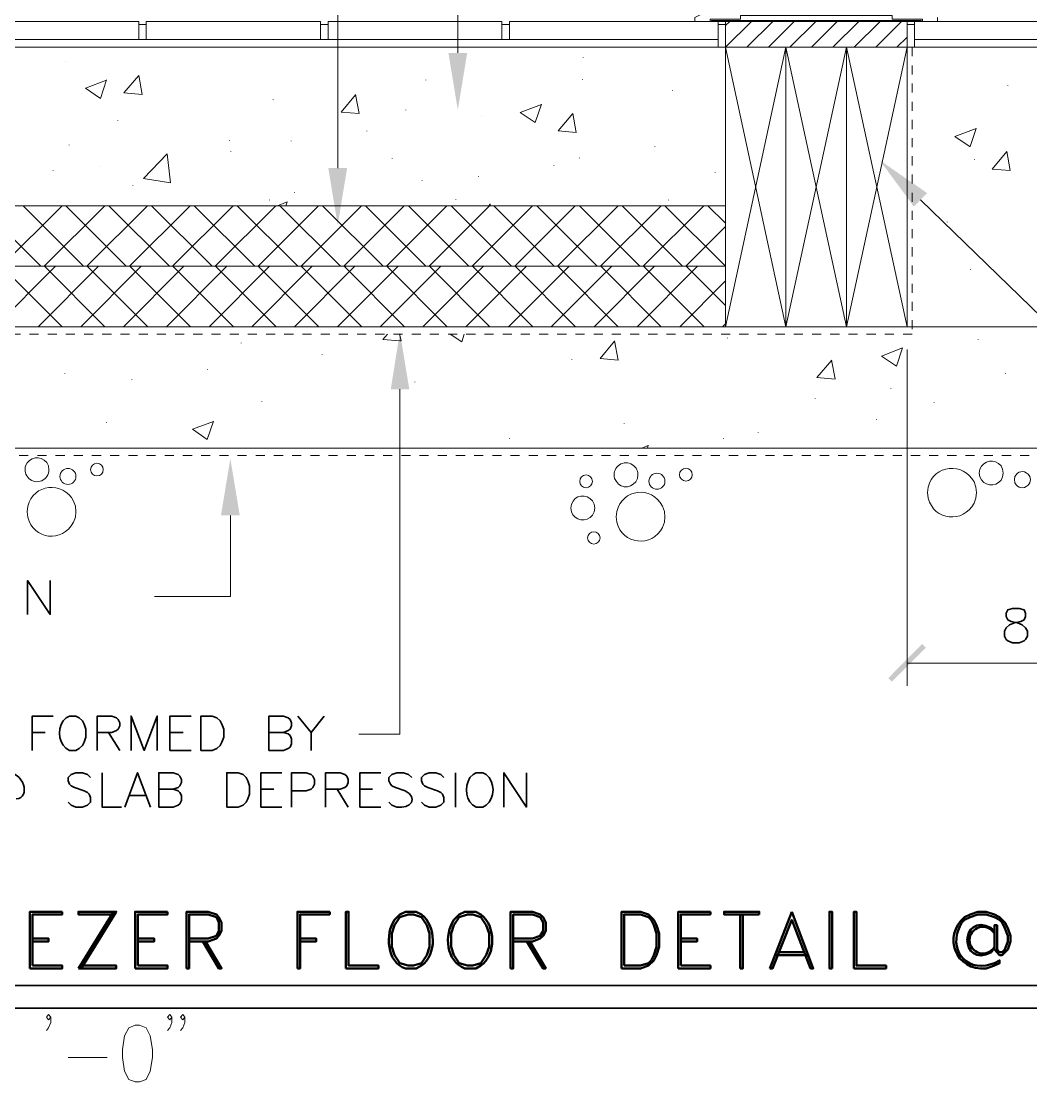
# Model space of a CAD drawing. Header units: inches. Extents: x 5 to 516, y -193 to 129.
# Drawn here: x 187.29 to 198.38, y -76.69 to -65.04 of the extents above; entities that cross this region are included whole.
import ezdxf

# ---------------------------------------------------------------- set-up
doc = ezdxf.new("R2010")
doc.units = ezdxf.units.IN
doc.header["$MEASUREMENT"] = 0
doc.linetypes.add('PDF_IMPORT', pattern=[1, 0.8, -0.2])
doc.layers.add('PDF3_Geometry', color=7, linetype='Continuous')
doc.layers.add('PDF3_Solid Fills', color=7, linetype='Continuous')

msp = doc.modelspace()

# ---------------------------------------------------------------- linework, layer by layer
at = {"layer": 'PDF3_Geometry', "lineweight": 15}
for points in [[(192.086313, -65.3846591), (192.086313, -60.5483026), (187.6465977, -60.5483026)], [(190.7663971, -66.6512472), (190.7663971, -62.0982059), (190.1197718, -62.0982059)], [(194.9661308, -64.9113566), (194.9594645, -64.9280222), (194.9427989, -64.9313553), (194.9294665, -64.9280222), (194.9228002, -64.9113566), (194.8594709, -64.9113566), (194.692815, -64.9946846), (194.692815, -65.0380152), (194.8594709, -65.0380152), (194.8594709, -65.0146833), (195.1927829, -65.0146833), (195.1927829, -64.9746859), (196.8593427, -64.9746859), (196.8593427, -65.0146833), (197.1926547, -65.0146833), (197.1926547, -65.0380152), (197.3593107, -65.0380152), (197.3593107, -64.9946846)], [(188.5798714, -65.0380152), (186.6699938, -65.0380152)], [(188.5798714, -65.238001), (188.5798714, -65.071345), (188.5798714, -65.0380138)], [(188.6631994, -65.238001), (188.6631994, -65.071345), (188.6631994, -65.0380138)], [(190.5764136, -65.0380152), (188.663203, -65.0380152)], [(190.5764136, -65.0380138), (190.5764136, -65.071345), (190.6597416, -65.071345), (190.6597416, -65.0380138)], [(190.6597418, -65.0380152), (192.5696194, -65.0380152), (192.5696194, -65.0713464), (192.6529474, -65.0713464)], [(192.6529474, -65.238001), (192.6529474, -65.071345), (192.6529474, -65.0380138)], [(194.9461353, -65.0380152), (192.6529491, -65.0380152)], [(197.1793217, -65.0380152), (197.1793217, -65.0280158), (194.8728029, -65.0280158), (194.8728029, -65.0380152), (197.1793217, -65.0380152), (197.1693223, -65.0380152)], [(194.9461353, -65.071345), (194.9461353, -65.0380138)], [(194.9461353, -65.321329), (194.9461353, -65.071345), (195.0294633, -65.071345), (195.0294633, -65.0380138)], [(195.0294567, -65.0380152), (197.0226623, -65.0380152), (197.0226623, -65.0713464), (197.1059903, -65.0713464)], [(195.0294633, -65.084677), (195.076127, -65.0380133)], [(195.0294633, -65.321329), (195.3127785, -65.0380138)], [(195.0294633, -65.0380152), (195.0294633, -65.3213303)], [(195.262779, -65.321329), (195.5494273, -65.0380138)], [(195.499431, -65.321329), (195.7827462, -65.0380138)], [(195.736083, -65.321329), (196.0193982, -65.0380138)], [(195.9727351, -65.321329), (196.2560502, -65.0380138)], [(196.2060507, -65.321329), (196.492699, -65.0380138)], [(196.4427028, -65.321329), (196.7260179, -65.0380138)], [(196.6793548, -65.321329), (196.96267, -65.0380138)], [(197.0226623, -65.0380152), (197.0226623, -65.3213303)], [(197.1059903, -65.0380138), (197.1059903, -65.071345), (197.1059903, -65.238001), (207.9086314, -65.238001)], [(197.1059903, -65.3213303), (197.1059903, -65.0380152), (199.0192009, -65.0380152)], [(188.5798714, -65.071345), (188.6631994, -65.071345)], [(190.5764136, -65.071345), (190.5764136, -65.238001)], [(190.6597416, -65.071345), (190.6597416, -65.238001)], [(192.5696194, -65.071345), (192.5696194, -65.238001)], [(195.0294633, -65.071345), (195.0294633, -65.238001)], [(197.0226623, -65.071345), (197.0226623, -65.238001)], [(194.9461353, -65.238001), (186.0867035, -65.238001)], [(196.9126705, -65.321329), (197.0226634, -65.211336)], [(207.9086323, -65.321329), (186.0866976, -65.321329), (196.6493537, -65.321329)], [(196.3593748, -68.3944691), (196.3593748, -65.3213328), (195.6927509, -65.3213328), (195.6927509, -68.3944691), (195.6927509, -65.3213328), (195.02946, -65.3213328), (195.02946, -68.3944691)], [(197.0226623, -68.3944691), (197.0226623, -65.3213328), (196.3593715, -65.3213328), (196.3593715, -68.3944691)], [(187.7699258, -65.4846554), (187.7699258, -65.4813223)], [(193.462893, -65.4346572), (193.462893, -65.4313241)], [(188.1599018, -65.8846248), (187.9932459, -65.7712988), (188.2265642, -65.6846377)], [(188.1599018, -65.884627), (188.2265642, -65.6813067)], [(188.616539, -65.8412989), (188.4165518, -65.8246333), (188.5798746, -65.6346455)], [(188.6165376, -65.8412948), (188.5798733, -65.6346414)], [(191.7363395, -65.6846412), (191.7363395, -65.6813081)], [(193.456227, -65.6813048), (193.456227, -65.6779717)], [(198.1292605, -65.7479713), (198.1292605, -65.7446382)], [(191.0030504, -66.0512871), (190.8030633, -66.0346215), (190.963053, -65.8446337)], [(191.0030491, -66.051283), (190.9630517, -65.8412965)], [(194.4461674, -65.801299), (194.4461674, -65.7979659)], [(190.0564477, -65.897959), (190.0564477, -65.8946258)], [(192.9362577, -66.1512771), (192.7729348, -66.0379511), (193.0062532, -65.95129)], [(192.9362612, -66.1512793), (193.0062567, -65.947959)], [(191.516349, -66.0146168), (191.516349, -66.0112837)], [(192.3462993, -66.0779469), (192.3462993, -66.0746138)], [(193.3862288, -66.261272), (193.1895748, -66.2412733), (193.3495645, -66.0512854)], [(193.386231, -66.2579348), (193.3495667, -66.0512814)], [(188.3498853, -66.1312814), (188.3498853, -66.1279483)], [(197.7159501, -66.4179226), (197.5492942, -66.3045966), (197.7826125, -66.2146023)], [(197.7159501, -66.4145952), (197.7826125, -66.214608)], [(191.0863771, -66.2446029), (191.0863771, -66.2412697)], [(187.8165875, -66.3979269), (187.8165875, -66.3945938)], [(189.5764777, -66.3479287), (189.5764777, -66.3445956)], [(190.2530972, -66.3545947), (190.2530972, -66.3512616)], [(194.2528407, -66.4145952), (194.2528407, -66.4112621)], [(188.9298468, -66.8112324), (188.6331991, -66.7645687), (188.8931825, -66.494586)], [(188.9298517, -66.8112373), (188.8931873, -66.4945909)], [(189.5931392, -66.4712525), (189.5931392, -66.4679194)], [(191.3663613, -66.5479214), (191.3663613, -66.5445882)], [(193.4228972, -66.5412486), (193.4228972, -66.5379155)], [(197.7626187, -66.5612533), (197.7626187, -66.5579202)], [(198.155929, -66.6779084), (197.9592749, -66.6612428), (198.1192647, -66.4679219)], [(198.1559244, -66.6779111), (198.1192601, -66.4679246)], [(187.639936, -66.6812407), (187.639936, -66.6779076)], [(188.1532359, -66.6312493), (188.1532359, -66.6279162)], [(193.142913, -66.621247), (193.142913, -66.6179139)], [(191.6930073, -66.7912326), (191.6930073, -66.7878995)], [(192.3129694, -66.7445708), (192.3129694, -66.7412377)], [(194.9161351, -66.697909), (194.9161351, -66.6945759)], [(188.5165413, -66.8445671), (188.5165413, -66.841234)], [(190.0164451, -67.0045571), (190.0164451, -67.001224)], [(190.1031095, -67.0645508), (190.2097693, -67.0212203)], [(190.1964398, -67.0645508), (190.2097723, -67.0212203)], [(190.2930998, -66.9178927), (190.2930998, -66.9145596)], [(192.0663151, -66.9945548), (192.0663151, -66.9912217)], [(194.4028352, -67.0045571), (194.4028352, -67.001224)], [(197.1726568, -66.9978911), (200.9257494, -70.640991), (201.8890212, -70.640991)], [(186.0866976, -67.0645508), (195.0294574, -67.0645508)], [(187.5032735, -67.7278452), (186.8399827, -67.0645544)], [(187.069972, -67.7278452), (187.7365959, -67.0645544)], [(187.973248, -67.7278452), (187.3099571, -67.0645544)], [(187.5399397, -67.7278452), (188.2065636, -67.0645544)], [(188.4432157, -67.7278452), (187.7799248, -67.0645544)], [(188.0099074, -67.7278452), (188.6765313, -67.0645544)], [(188.9165197, -67.7278452), (188.2498958, -67.0645544)], [(188.4798819, -67.7278452), (189.1465058, -67.0645544)], [(189.3864874, -67.7278452), (188.7198635, -67.0645544)], [(188.9498496, -67.7278452), (189.6164735, -67.0645544)], [(189.8564551, -67.7278452), (189.1898312, -67.0645544)], [(189.4198173, -67.7278452), (190.0864412, -67.0645544)], [(190.3264296, -67.7278452), (189.6598057, -67.0645544)], [(190.5597453, -68.3944691), (189.8931213, -67.7278452), (190.5564121, -67.0645544)], [(190.7963973, -67.7278452), (190.1297734, -67.0645544)], [(191.0297197, -68.3944691), (190.3630958, -67.7278452), (191.0263866, -67.0645544)], [(191.266365, -67.7278452), (190.5997411, -67.0645544)], [(190.8330635, -67.7278452), (191.4963543, -67.0645544)], [(191.7363395, -67.7278452), (191.0730487, -67.0645544)], [(191.3030312, -67.7278452), (191.966322, -67.0645544)], [(192.2063072, -67.7278452), (191.5430164, -67.0645544)], [(191.7729989, -67.7278452), (192.4362897, -67.0645544)], [(192.6762749, -67.7278452), (192.0129841, -67.0645544)], [(192.2429734, -67.7278452), (192.9062642, -67.0645544)], [(192.4262909, -67.0645508), (192.4429565, -67.0478852)], [(192.4429592, -67.0645508), (192.4429592, -67.0445521)], [(193.1462494, -67.7278452), (192.4829585, -67.0645544)], [(192.7129411, -67.7278452), (193.3762319, -67.0645544)], [(193.6162171, -67.7278452), (192.9529262, -67.0645544)], [(193.1829088, -67.7278452), (193.8495327, -67.0645544)], [(194.0861848, -67.7278452), (193.4228939, -67.0645544)], [(193.6528833, -67.7278452), (194.3195072, -67.0645544)], [(194.5561592, -67.7278452), (193.8928684, -67.0645544)], [(194.122851, -67.7278452), (194.7894749, -67.0645544)], [(195.0294633, -67.7278452), (194.3628394, -67.0645544)], [(195.0294633, -67.2578707), (194.8328092, -67.0645497)], [(197.3926405, -67.2178749), (197.3926405, -67.2145418)], [(197.4626366, -67.2445387), (197.4626366, -67.2412056)], [(194.5928187, -67.7278452), (195.0294573, -67.2945396)], [(186.0866976, -67.7278452), (195.0294574, -67.7278452)], [(186.9999759, -68.3944691), (187.6665999, -67.7278452)], [(187.7365959, -68.3944691), (187.0733051, -67.7278452)], [(187.47328, -68.3944691), (188.1365708, -67.7278452)], [(188.2065636, -68.3944691), (187.5432728, -67.7278452)], [(187.9432477, -68.3944691), (188.6065385, -67.7278452)], [(188.6798677, -68.3944691), (188.0132438, -67.7278452)], [(188.4132154, -68.3944691), (189.0765062, -67.7278452)], [(189.1498354, -68.3944691), (188.4832115, -67.7278452)], [(188.8831831, -68.3944691), (189.5464739, -67.7278452)], [(189.6198031, -68.3944691), (188.9531792, -67.7278452)], [(189.3531576, -68.3944691), (190.0164484, -67.7278452)], [(190.0897776, -68.3944691), (189.4231536, -67.7278452)], [(189.8231253, -68.3944691), (190.4864161, -67.7278452)], [(190.2930998, -68.3944691), (190.9563906, -67.7278452)], [(190.7630675, -68.3944691), (191.4296914, -67.7278452)], [(191.4996874, -68.3944691), (190.8363966, -67.7278452)], [(191.2330352, -68.3944691), (191.8996591, -67.7278452)], [(191.9696551, -68.3944691), (191.3063643, -67.7278452)], [(191.7030029, -68.3944691), (192.3696268, -67.7278452)], [(192.4396228, -68.3944691), (191.776332, -67.7278452)], [(192.1729773, -68.3944691), (192.8396013, -67.7278452)], [(192.9095973, -68.3944691), (192.2463065, -67.7278452)], [(192.642945, -68.3944691), (193.309569, -67.7278452)], [(193.379565, -68.3944691), (192.7162742, -67.7278452)], [(193.1129195, -68.3944691), (193.7795434, -67.7278452)], [(193.8495327, -68.3944691), (193.1862419, -67.7278452)], [(193.5862168, -68.3944691), (194.2495076, -67.7278452)], [(194.3195072, -68.3944691), (193.6562164, -67.7278452)], [(194.0561913, -68.3944691), (194.7194821, -67.7278452)], [(194.7928113, -68.3944691), (194.1261873, -67.7278452)], [(195.0294633, -68.1611466), (194.5961578, -67.7278411)], [(197.7192865, -67.7645046), (197.7192865, -67.7611715)], [(194.526159, -68.3944691), (195.02946, -67.891168)], [(199.6824921, -68.3944657), (199.6824921, -69.7277136), (186.0866968, -69.7277136)], [(186.0866976, -68.3944691), (199.6824929, -68.3944691)], [(194.9961267, -68.3944691), (195.0294579, -68.3611379)], [(191.4630226, -68.5511268), (191.4496901, -68.5511268), (191.2630354, -68.5344612), (191.3130322, -68.4777982)], [(191.4630212, -68.5511227), (191.4496887, -68.4877935)], [(191.4496893, -68.4877926), (191.4496893, -68.4777933)], [(192.002985, -68.4777971), (192.1296435, -68.5611251)], [(192.1296452, -68.5611251), (192.1563101, -68.4777971)], [(195.0494544, -68.5211225), (195.0494544, -68.5177894)], [(197.8059509, -68.5377908), (197.8059509, -68.5344577)], [(189.7064675, -68.574457), (189.7064675, -68.5711239)], [(193.8495341, -68.7611082), (193.6495469, -68.7444426), (193.8095366, -68.5544548)], [(193.8495327, -68.7611109), (193.8095353, -68.5511244)], [(196.9060078, -68.8277717), (196.7426849, -68.7177787), (196.9726702, -68.6277845)], [(196.9060045, -68.8277706), (196.9726669, -68.6277834)], [(197.0226623, -68.6444531), (197.0226623, -72.3408828)], [(190.5964115, -68.7011172), (190.5964115, -68.6977841)], [(193.3395692, -68.7544449), (193.3395692, -68.7511118)], [(196.232716, -68.9710999), (196.0327288, -68.9511012), (196.1960516, -68.7611133)], [(196.2327146, -68.9677627), (196.1927172, -68.7611093)], [(189.3364893, -68.8677732), (189.3364893, -68.86444)], [(187.7665894, -68.907769), (187.7665894, -68.9044358)], [(188.5032094, -68.977765), (188.5032094, -68.9744319)], [(191.6130157, -69.0044289), (191.6130157, -69.0010958)], [(198.1059262, -68.907769), (198.1059262, -68.9044358)], [(191.4496893, -69.0810909), (191.4496893, -72.874181), (190.9997181, -72.874181)], [(196.8460108, -69.0744216), (196.8460108, -69.0710884)], [(189.9331171, -69.2177467), (189.9331171, -69.2144135)], [(196.0127309, -69.1844168), (196.0127309, -69.1810837)], [(197.3226445, -69.2277456), (197.3226445, -69.2244125)], [(188.2265615, -69.4510657), (188.2265615, -69.4477326)], [(189.3331562, -69.6343878), (189.1698333, -69.5210618), (189.4031517, -69.4344007)], [(189.3331597, -69.6343866), (189.4031552, -69.4310663)], [(193.9128628, -69.4610647), (193.9128628, -69.4577315)], [(196.6860208, -69.4144029), (196.6860208, -69.4110698)], [(195.3861028, -69.5610576), (195.3861028, -69.5577244)], [(192.6529474, -69.6277206), (192.6529474, -69.6243875)], [(194.109519, -69.7277136), (194.1795145, -69.7010486)], [(194.1695127, -69.7277136), (194.1795121, -69.6977155)], [(195.006129, -69.6277206), (195.006129, -69.6243875)], [(198.0559305, -70.0810265), (198.0725961, -70.0443622), (198.0792623, -70.0043648), (198.0725961, -69.9610342), (198.0559305, -69.9243699)], [(197.8226121, -69.9610342), (197.8159459, -70.0043648), (197.8226121, -70.0443622)], [(198.2092554, -70.0410263), (198.2025891, -70.0743575), (198.2092554, -70.1110218)], [(198.3525795, -70.1376867), (198.3725782, -70.1110218), (198.3792445, -70.0743575), (198.3725782, -70.0410263), (198.3525795, -70.0143613)], [(197.2559802, -70.1576864), (197.2493139, -70.2176825), (197.2559802, -70.2776787)], [(197.7592812, -70.3343417), (197.7792799, -70.2776787), (197.7859462, -70.2176825), (197.7792799, -70.1576864), (197.7592812, -70.1010234)], [(187.3599539, -70.3676746), (187.3532877, -70.4276707), (187.3599539, -70.4876669)], [(187.863255, -70.5443299), (187.8832537, -70.4876669), (187.88992, -70.4276707), (187.8832537, -70.3676746), (187.863255, -70.3110115)], [(193.3362326, -70.344341), (193.3295663, -70.3876715), (193.3362326, -70.4276689)], [(193.5662178, -70.4643333), (193.5862165, -70.4276689), (193.5928828, -70.3876715), (193.5862165, -70.344341), (193.5662178, -70.3076766)], [(194.3361744, -70.6009906), (194.3561731, -70.5443276), (194.3628394, -70.4843314), (194.3561731, -70.4243353), (194.3361744, -70.3676722)], [(189.5864732, -70.4676665), (189.5864732, -71.3609426), (188.7531933, -71.3609426)], [(193.8328734, -70.4243353), (193.8262071, -70.4843314), (193.8328734, -70.5443276)], [(197.0226623, -72.0908942), (199.6824919, -72.0908942)], [(187.6132721, -75.9839788), (187.5899403, -76.0139769), (187.5666084, -75.9839788), (187.5899403, -75.9539808), (187.6132721, -75.9839788), (187.6132721, -76.0406419), (187.5899403, -76.100638), (187.5666084, -76.1306361)], [(188.9431836, -75.9839788), (188.9198518, -76.0139769), (188.8965199, -75.9839788), (188.9198518, -75.9539808), (188.9431836, -75.9839788), (188.9431836, -76.0406419), (188.9198518, -76.100638), (188.8965199, -76.1306361)], [(189.0865053, -75.9839788), (189.0631735, -76.0139769), (189.0398416, -75.9839788), (189.0631735, -75.9539808), (189.0865053, -75.9839788), (189.0865053, -76.0406419), (189.0631735, -76.100638), (189.0398416, -76.1306361)], [(187.8032556, -76.4272861), (188.233228, -76.4272861)]]:
    msp.add_lwpolyline(points, dxfattribs=at)
at = {"layer": 'PDF3_Geometry', "lineweight": 9}
for points in [[(195.02946, -68.3944653), (195.6927509, -65.321329), (196.3593748, -68.3944653)], [(195.0294633, -65.321329), (195.6927541, -68.3944653)], [(197.0226656, -68.3944653), (196.3593748, -65.321329), (195.6927509, -68.3944653)], [(197.0226623, -65.321329), (196.3593715, -68.3944653)]]:
    msp.add_lwpolyline(points, dxfattribs=at)
at = {"layer": 'PDF3_Geometry', "linetype": 'PDF_IMPORT', "lineweight": 15, "ltscale": 0.0625}
for points in [[(197.0793265, -65.321329), (197.0793265, -68.4777952)], [(199.7658201, -68.4244623), (199.7658201, -69.8110415), (186.086699, -69.8110415)], [(197.0793265, -68.4777971), (186.0867003, -68.4777971)]]:
    msp.add_lwpolyline(points, dxfattribs=at)
at = {"layer": 'PDF3_Geometry', "lineweight": 15}
for points in [[(187.3366172, -69.924368, 1.1675820033), (187.5932674, -69.9676986), (187.5866012, -69.924368), (187.5699356, -69.8877037)], [(194.042855, -70.0976915), (194.0595206, -70.0610271), (194.0661868, -70.0210297, 1.1585613041), (193.8095366, -70.0610271)]]:
    msp.add_lwpolyline(points, format="xyb", dxfattribs=at)
at = {"layer": 'PDF3_Geometry', "lineweight": 35}
for points in [[(187.3566154, -71.5575964), (187.3566154, -71.184287), (187.6065994, -71.5575964), (187.6065994, -71.184287)], [(187.4099499, -73.0508342), (187.4099499, -72.6741917), (187.6399352, -72.6741917)], [(187.8199239, -73.0508326), (187.8899194, -73.0508326), (187.9265837, -73.0308339), (187.9632481, -72.9975027), (187.9799136, -72.9608384), (187.9965792, -72.9075085), (187.9965792, -72.8175142), (187.9799136, -72.7641843), (187.9632481, -72.72752), (187.9265837, -72.6941888), (187.8899194, -72.6741901), (187.8199239, -72.6741901), (187.7832596, -72.6941888), (187.7499284, -72.72752)], [(188.1232356, -73.0508342), (188.1232356, -72.6741917), (188.2832254, -72.6741917), (188.3365553, -72.6941904), (188.3532209, -72.710856), (188.3732196, -72.7475203), (188.3732196, -72.7808515), (188.3532209, -72.8175159), (188.3365553, -72.8341815), (188.2832254, -72.8541802), (188.1232356, -72.8541802)], [(188.4965434, -73.0508342), (188.4965434, -72.6741917), (188.6398675, -73.0508342), (188.7831917, -72.6741917), (188.7831917, -73.0508342)], [(189.1565041, -73.0508342), (188.9231857, -73.0508342), (188.9231857, -72.6741917), (189.1565041, -72.6741917)], [(190.0097792, -73.0508342), (190.0097792, -72.6741917), (190.1697689, -72.6741917), (190.2230988, -72.6941904), (190.2430975, -72.710856), (190.2597631, -72.7475203), (190.2597631, -72.7808515), (190.2430975, -72.8175159), (190.2230988, -72.8341815), (190.1697689, -72.8541802), (190.0097792, -72.8541802)], [(190.3297592, -72.6741901), (190.4730833, -72.8541785), (190.4730833, -73.0508326)], [(190.6164094, -72.6741901), (190.4730852, -72.8541785)], [(187.4099499, -72.8541814), (187.5532741, -72.8541814)], [(188.2465594, -72.8541814), (188.373218, -73.0508355)], [(188.9231857, -72.8541814), (189.0665098, -72.8541814)], [(190.1697692, -72.8541814), (190.2230991, -72.870847), (190.2430978, -72.8875126), (190.2597634, -72.9241769), (190.2597634, -72.9775068), (190.2430978, -73.0141711), (190.2230991, -73.0308367), (190.1697692, -73.0508355), (190.0097794, -73.0508355)], [(188.0499032, -73.3508164), (188.016572, -73.3174852), (187.9632421, -73.2974864), (187.8899135, -73.2974864), (187.8365835, -73.3174852), (187.8032523, -73.3508164), (187.8032523, -73.3874807), (187.8199179, -73.424145), (187.8365835, -73.4408106), (187.8732479, -73.4608093), (187.9799077, -73.4941405), (188.016572, -73.5141392), (188.0332376, -73.5308048), (188.0499032, -73.5674691), (188.0499032, -73.620799), (188.016572, -73.6541302), (187.9632421, -73.674129), (187.8899135, -73.674129), (187.8365835, -73.6541302), (187.8032523, -73.620799)], [(188.1765634, -73.2974852), (188.1765634, -73.6741277), (188.389883, -73.6741277)], [(188.4265473, -73.674126), (188.5665384, -73.2974835), (188.7098625, -73.674126)], [(188.7998551, -73.674126), (188.7998551, -73.2974835), (188.9598449, -73.2974835), (189.0131748, -73.3174822), (189.0298404, -73.3341478), (189.0498391, -73.3708121), (189.0498391, -73.4041433), (189.0298404, -73.4408076), (189.0131748, -73.4608063), (188.9598449, -73.4774719), (188.7998551, -73.4774719)], [(190.1531068, -73.674126), (189.9231216, -73.674126), (189.9231216, -73.2974835), (190.1531068, -73.2974835)], [(190.2597631, -73.674126), (190.2597631, -73.2974835), (190.4197529, -73.2974835), (190.4730828, -73.3174822), (190.4930815, -73.3341478), (190.5097471, -73.3708121), (190.5097471, -73.424142), (190.4930815, -73.4608063), (190.4730828, -73.4774719), (190.4197529, -73.4941375), (190.2597631, -73.4941375)], [(190.6330709, -73.674126), (190.6330709, -73.2974835), (190.7930607, -73.2974835), (190.8463906, -73.3174822), (190.8663893, -73.3341478), (190.8830549, -73.3708121), (190.8830549, -73.4041433), (190.8663893, -73.4408076), (190.8463906, -73.4608063), (190.7930607, -73.4774719), (190.6330709, -73.4774719)], [(191.2397003, -73.674126), (191.0097151, -73.674126), (191.0097151, -73.2974835), (191.2397003, -73.2974835)], [(191.5796791, -73.3508164), (191.5430147, -73.3174852), (191.4896848, -73.2974864), (191.4163562, -73.2974864), (191.3630263, -73.3174852), (191.3296951, -73.3508164), (191.3296951, -73.3874807), (191.3463607, -73.424145), (191.3630263, -73.4408106), (191.3996906, -73.4608093), (191.5063504, -73.4941405)], [(191.9329889, -73.3508164), (191.8996577, -73.3174852), (191.8463278, -73.2974864), (191.7729992, -73.2974864), (191.7196693, -73.3174852), (191.6863381, -73.3508164), (191.6863381, -73.3874807), (191.7030037, -73.424145), (191.7196693, -73.4408106), (191.7563336, -73.4608093), (191.8629934, -73.4941405), (191.8996577, -73.5141392), (191.9163233, -73.5308048), (191.9329889, -73.5674691), (191.9329889, -73.620799), (191.8996577, -73.6541302), (191.8463278, -73.674129), (191.7729992, -73.674129), (191.7196693, -73.6541302), (191.6863381, -73.620799)], [(192.0596491, -73.2974852), (192.0596491, -73.6741277)], [(192.396295, -73.3174839), (192.3629638, -73.2974852), (192.2896352, -73.2974852), (192.256304, -73.3174839), (192.2196397, -73.3508151)], [(192.5929469, -73.674126), (192.5929469, -73.2974835), (192.8429309, -73.674126), (192.8429309, -73.2974835)], [(188.4798819, -73.5474692), (188.6565372, -73.5474692)], [(188.9598519, -73.4774731), (189.0131818, -73.4941387), (189.0298474, -73.5141375), (189.0498461, -73.5474687), (189.0498461, -73.6007986), (189.0298474, -73.6374629), (189.0131818, -73.6541285), (188.9598519, -73.6741272), (188.7998622, -73.6741272)], [(189.9231216, -73.4774731), (190.0631126, -73.4774731)], [(190.7597311, -73.4774731), (190.8830565, -73.6741272)], [(191.0097151, -73.4774731), (191.1497061, -73.4774731)], [(191.4163562, -73.674129), (191.3630263, -73.6541302), (191.3296951, -73.620799)], [(192.2896352, -73.6741277), (192.3629638, -73.6741277), (192.396295, -73.654129)], [(184.3334802, -75.6340019), (202.8089616, -75.6340019)], [(184.3334802, -75.8839859), (202.8089616, -75.8839859)]]:
    msp.add_lwpolyline(points, dxfattribs=at)
for points in [[(198.1825882, -71.4909333), (198.1292583, -71.5075989), (198.1125927, -71.5442632), (198.1125927, -71.5809275), (198.1292583, -71.6175918), (198.1659226, -71.6342574), (198.2359182, -71.650923), (198.2892481, -71.6709218), (198.3259124, -71.704253), (198.3459111, -71.7409173), (198.3459111, -71.7942472), (198.3259124, -71.8309115), (198.3092468, -71.8475771), (198.2559169, -71.8675758), (198.1825882, -71.8675758), (198.1292583, -71.8475771), (198.1125927, -71.8309115), (198.0959271, -71.7942472), (198.0959271, -71.7409173), (198.1125927, -71.704253), (198.149257, -71.6709218), (198.202587, -71.650923), (198.2725825, -71.6342574), (198.3092468, -71.6175918), (198.3259124, -71.5809275), (198.3259124, -71.5442632), (198.3092468, -71.5075989), (198.2559169, -71.4909333)], [(189.2631636, -73.0508342), (189.2631636, -72.6741917), (189.3864891, -72.6741917), (189.439819, -72.6941904), (189.4764833, -72.7275216), (189.4931489, -72.7641859), (189.5131476, -72.8175159), (189.5131476, -72.9075101), (189.4931489, -72.96084), (189.4764833, -72.9975043), (189.439819, -73.0308355), (189.3864891, -73.0508342)], [(189.5464774, -73.674126), (189.5464774, -73.2974835), (189.673136, -73.2974835), (189.7264659, -73.3174822), (189.7597971, -73.3508134), (189.7797958, -73.3874777), (189.7964614, -73.4408076), (189.7964614, -73.5308018), (189.7797958, -73.5841317), (189.7597971, -73.6207961), (189.7264659, -73.6541273), (189.673136, -73.674126)]]:
    msp.add_lwpolyline(points, close=True, dxfattribs=at)
at = {"layer": 'PDF3_Geometry', "lineweight": 50}
for points in [[(187.7399231, -74.8240529), (187.3832793, -74.8240529), (187.3832793, -75.4473463)], [(187.7399252, -74.8240551), (187.7399252, -74.8540532), (187.4132795, -74.8540532), (187.4132795, -75.4173504)], [(188.3032235, -74.8240529), (187.9165817, -75.4473463)], [(187.9465841, -75.4473481), (188.333226, -74.8240547), (187.916586, -74.8240547), (187.916586, -74.8540528), (188.3032279, -74.8540528)], [(188.8965194, -74.8240529), (188.5398756, -74.8240529), (188.5398756, -75.4473463)], [(188.8965215, -74.8240551), (188.8965215, -74.8540532), (188.5698758, -74.8540532), (188.5698758, -75.4173504)], [(189.1331682, -75.1506987), (189.3431547, -75.1506987), (189.4331489, -75.1207006), (189.4598139, -75.0907025), (189.489812, -75.0340395), (189.489812, -74.9440452), (189.4598139, -74.8840491), (189.4331489, -74.854051), (189.3431547, -74.8240529), (189.1065032, -74.8240529), (189.1065032, -75.4473463)], [(190.679737, -74.8240529), (190.3230932, -74.8240529), (190.3230932, -75.4473463)], [(190.6797392, -74.8240551), (190.6797392, -74.8540532), (190.3530935, -74.8540532), (190.3530935, -75.4473485), (190.3230954, -75.4473485)], [(191.6863383, -74.854051), (191.6296753, -74.8240529), (191.509683, -74.8240529), (191.4496868, -74.854051), (191.3896907, -74.9140472)], [(192.3396303, -74.854051), (192.2829673, -74.8240529), (192.162975, -74.8240529), (192.1029788, -74.854051), (192.0429827, -74.9140472)], [(192.6962774, -75.1506987), (192.9062639, -75.1506987), (192.992925, -75.1207006), (193.0229231, -75.0907025), (193.0529212, -75.0340395), (193.0529212, -74.9440452), (193.0229231, -74.8840491), (192.992925, -74.854051), (192.9062639, -74.8240529), (192.6662793, -74.8240529), (192.6662793, -75.4473463)], [(194.8628014, -74.8240529), (194.5094907, -74.8240529), (194.5094907, -75.4473463)], [(194.8628003, -74.8240551), (194.8628003, -74.8540532), (194.5361545, -74.8540532), (194.5361545, -75.4173504)], [(195.7560809, -74.8240529), (195.5160963, -75.4473463)], [(195.7560809, -74.824056), (195.9927324, -75.4473494), (195.9627344, -75.4473494), (195.7560809, -74.9140503), (195.5460944, -75.4473494), (195.5160963, -75.4473494)], [(197.6259586, -74.9440459), (197.6559567, -74.9140478), (197.7159528, -74.8840498), (197.802614, -74.8540517), (197.8926082, -74.8540517), (197.9826024, -74.8840498), (198.0392655, -74.9140478), (198.0692635, -74.9440459), (198.0992616, -75.0040421), (198.1292597, -75.0907032), (198.1292597, -75.1506993), (198.0992616, -75.2406936), (198.0692635, -75.2706916), (198.0392655, -75.2706916), (198.0126005, -75.2406936), (198.0126005, -74.974044), (197.9826024, -74.974044), (197.9826024, -75.2406936), (198.0392655, -75.3006897), (198.0692635, -75.3006897), (198.1292597, -75.2406936), (198.1592578, -75.1506993), (198.1592578, -75.0907032), (198.1292597, -75.0040421), (198.0992616, -74.9440459), (198.0392655, -74.8840498), (197.9826024, -74.8540517), (197.8926082, -74.8240536), (197.802614, -74.8240536), (197.7159528, -74.8540517), (197.6559567, -74.8840498)], [(189.1331671, -75.1207027), (189.3431536, -75.1207027), (189.4331478, -75.0907047), (189.4598128, -75.0340416), (189.4598128, -74.9440474), (189.4331478, -74.8840513), (189.3431536, -74.8540532), (189.1331671, -74.8540532), (189.1331671, -75.4473485), (189.1065021, -75.4473485)], [(192.6962796, -75.1207027), (192.9062661, -75.1207027), (192.9929272, -75.0907047), (193.0229253, -75.0340416), (193.0229253, -74.9440474), (192.9929272, -74.8840513), (192.9062661, -74.8540532), (192.6962796, -74.8540532), (192.6962796, -75.4473485), (192.6662815, -75.4473485)], [(195.1894465, -74.8540532), (195.1894465, -75.4473485)], [(195.2194468, -74.8540532), (195.2194468, -75.4473485), (195.1894487, -75.4473485)], [(187.4132795, -75.1207021), (187.5899349, -75.1207021), (187.5899349, -75.1507001), (187.4132795, -75.1507001)], [(188.5698758, -75.1207021), (188.7498643, -75.1207021), (188.7498643, -75.1507001), (188.5698758, -75.1507001)], [(189.2831615, -75.1506989), (189.4598169, -75.4473466), (189.4898149, -75.4473466), (189.3131596, -75.1506989)], [(190.3530935, -75.1207021), (190.5297488, -75.1207021), (190.5297488, -75.1507001), (190.3530935, -75.1507001)], [(192.8462672, -75.1506989), (193.0229226, -75.4473466), (193.0529206, -75.4473466), (192.8762653, -75.1506989)], [(194.5361545, -75.1207021), (194.716143, -75.1207021), (194.716143, -75.1507001), (194.5361545, -75.1507001)], [(195.576093, -75.30069), (195.9327368, -75.30069)], [(195.6060865, -75.2706931), (195.9027341, -75.2706931)], [(187.4132795, -75.4173478), (187.7399252, -75.4173478), (187.7399252, -75.4473459), (187.3832814, -75.4473459)], [(187.9465841, -75.4173478), (188.333226, -75.4173478), (188.333226, -75.4473459), (187.916586, -75.4473459)], [(188.5698758, -75.4173478), (188.8965215, -75.4173478), (188.8965215, -75.4473459), (188.5398777, -75.4473459)], [(191.509683, -75.4473463), (191.6296753, -75.4473463), (191.6863383, -75.4173482)], [(192.162975, -75.4473463), (192.2829673, -75.4473463), (192.3396303, -75.4173482)], [(194.5361545, -75.4173478), (194.8628003, -75.4173478), (194.8628003, -75.4473459), (194.5094896, -75.4473459)], [(197.8926082, -75.447347), (197.9826024, -75.4173489), (198.0392655, -75.3906839), (198.0392655, -75.3606859), (197.9826024, -75.3906839), (197.8926082, -75.4173489)]]:
    msp.add_lwpolyline(points, dxfattribs=at)
for points in [[(190.856391, -75.4473481), (190.856391, -74.8240547), (190.8863891, -74.8240547), (190.8863891, -75.41735), (191.2130348, -75.41735), (191.2130348, -75.4473481)], [(193.8861989, -75.4473463), (194.0928523, -75.4473463), (194.1828466, -75.4173482), (194.2395096, -75.3606852), (194.2695077, -75.300689), (194.2995058, -75.2106948), (194.2995058, -75.0640375), (194.2695077, -74.9740433), (194.2395096, -74.9140472), (194.1828466, -74.854051), (194.0928523, -74.8240529), (193.8861989, -74.8240529)], [(195.3994369, -74.854051), (195.012795, -74.854051), (195.012795, -74.8240529), (195.3994369, -74.8240529)], [(196.1993826, -75.4473463), (196.1993826, -74.8240529), (196.1693845, -74.8240529), (196.1693845, -75.4473463)], [(196.4393664, -75.4473481), (196.4393664, -74.8240547), (196.4660314, -74.8240547), (196.4660314, -75.41735), (196.7926771, -75.41735), (196.7926771, -75.4473481)], [(191.5396832, -74.8540532), (191.449689, -74.8840513), (191.3896929, -74.9740455), (191.3596948, -75.0640397), (191.3596948, -75.210697), (191.3896929, -75.3006912), (191.449689, -75.3906854), (191.5396832, -75.4173504), (191.5996794, -75.4173504), (191.6863405, -75.3906854), (191.7463367, -75.3006912), (191.7763347, -75.210697), (191.7763347, -75.0640397), (191.7463367, -74.9740455), (191.6863405, -74.8840513), (191.5996794, -74.8540532)], [(192.1929752, -74.8540532), (192.102981, -74.8840513), (192.0429849, -74.9740455), (192.0129868, -75.0640397), (192.0129868, -75.210697), (192.0429849, -75.3006912), (192.102981, -75.3906854), (192.1929752, -75.4173504), (192.2529714, -75.4173504), (192.3396325, -75.3906854), (192.3996287, -75.3006912), (192.4296267, -75.210697), (192.4296267, -75.0640397), (192.3996287, -74.9740455), (192.3396325, -74.8840513), (192.2529714, -74.8540532)], [(193.9128628, -75.4173504), (194.0928513, -75.4173504), (194.1828455, -75.3906854), (194.2095104, -75.3606874), (194.2395085, -75.3006912), (194.2695066, -75.210697), (194.2695066, -75.0640397), (194.2395085, -74.9740455), (194.2095104, -74.9140493), (194.1828455, -74.8840513), (194.0928513, -74.8540532), (193.9128628, -74.8540532)]]:
    msp.add_lwpolyline(points, close=True, dxfattribs=at)
msp.add_lwpolyline([(197.9526043, -75.2706914), (197.9826024, -75.2106952, -3.7257860983), (197.9826024, -75.0640379), (197.9526043, -75.0040418)], format="xyb", dxfattribs=at)
at = {"layer": 'PDF3_Geometry', "lineweight": 15}
msp.add_lwpolyline([(188.5398756, -76.0706398), (188.4698801, -76.1006379), (188.4232164, -76.1906321), (188.3998846, -76.3406225), (188.3998846, -76.4272836), (188.4232164, -76.577274), (188.4698801, -76.6672682), (188.5398756, -76.6939332), (188.5898724, -76.6939332), (188.6598679, -76.6672682), (188.7065316, -76.577274), (188.7298634, -76.4272836), (188.7298634, -76.3406225), (188.7065316, -76.1906321), (188.6598679, -76.1006379), (188.5898724, -76.0706398)], close=True, dxfattribs=at)
for centre, radius in [((188.1206002, -69.9650176), 0.0693469), ((187.8020735, -70.0398246), 0.0878722), ((193.4959293, -70.0940646), 0.0702902), ((194.2749804, -70.0931609), 0.0878671), ((194.5925251, -70.0207356), 0.0702902), ((193.5812179, -70.7159841), 0.0683493)]:
    msp.add_circle(centre, radius, dxfattribs=at)
for points in [[(187.5699356, -69.8877037), (187.4960514, -69.8030425), (187.3777257, -69.8217079), (187.3366172, -69.924368)], [(197.7592812, -70.1010234), (197.6440108, -69.8783154), (197.3146986, -69.9097578), (197.2559802, -70.1576864)], [(198.0559305, -69.9243699), (197.9842129, -69.8392643), (197.8644983, -69.8608184), (197.8226121, -69.9610342)], [(193.8095366, -70.0610271), (193.8507007, -70.1692424), (193.9737483, -70.186908), (194.042855, -70.0976915)], [(197.8226121, -70.0443622), (197.8584987, -70.1470779), (197.9943789, -70.1646878), (198.0559305, -70.0810265)], [(198.3525795, -70.0143613), (198.3023605, -69.9691975), (198.2419755, -69.9823078), (198.2092554, -70.0410263)], [(187.863255, -70.3110115), (187.7479291, -70.0883591), (187.4186724, -70.119746), (187.3599539, -70.3676746)], [(194.3361744, -70.3676722), (194.2124046, -70.1366315), (193.8964248, -70.1752401), (193.8328734, -70.4243353)], [(198.2092554, -70.1110218), (198.2419755, -70.1697402), (198.3023605, -70.1828505), (198.3525795, -70.1376867)], [(193.5662178, -70.3076766), (193.4999443, -70.2244042), (193.3693416, -70.2426253), (193.3362326, -70.344341)], [(197.2559802, -70.2776787), (197.3169763, -70.5276627), (197.6418443, -70.5601606), (197.7592812, -70.3343417)], [(187.3599539, -70.4876669), (187.4235054, -70.736762), (187.7394852, -70.7754262), (187.863255, -70.5443299)], [(193.3362326, -70.4276689), (193.3627309, -70.5301624), (193.5077771, -70.5476057), (193.5662178, -70.4643333)], [(193.8328734, -70.5443276), (193.8915918, -70.7922561), (194.220904, -70.8236986), (194.3361744, -70.6009906)]]:
    msp.add_open_spline(points, degree=3, dxfattribs=at)
at = {"layer": 'PDF3_Geometry', "lineweight": 35}
for points in [[(187.7499284, -72.72752), (187.6801551, -72.8250138), (187.6995427, -73.0051689), (187.8199239, -73.0508326)], [(187.2332924, -73.5841332), (187.3928377, -73.5816334), (187.327453, -73.2678757), (187.1066339, -73.297485)], [(192.396295, -73.654129), (192.4986218, -73.5789672), (192.4986218, -73.3926458), (192.396295, -73.3174839)], [(192.2196397, -73.3508151), (192.1524773, -73.4546418), (192.168143, -73.6196312), (192.2896352, -73.6741277)], [(191.5063504, -73.4941405), (191.6618405, -73.572691), (191.5657355, -73.700294), (191.4163562, -73.674129)]]:
    msp.add_open_spline(points, degree=3, dxfattribs=at)
at = {"layer": 'PDF3_Geometry', "lineweight": 50}
for points in [[(197.9526043, -75.0040418), (197.5958494, -74.8190537), (197.5966272, -75.455624), (197.9526043, -75.2706914)], [(191.3896907, -74.9140472), (191.2855307, -75.0707038), (191.3046961, -75.3814061), (191.509683, -75.4473463)], [(191.6863383, -75.4173482), (191.8558275, -75.2950783), (191.8517722, -74.9788208), (191.6863383, -74.854051)], [(192.0429827, -74.9140472), (191.9326564, -75.0795365), (191.9554883, -75.3708512), (192.162975, -75.4473463)], [(192.3396303, -75.4173482), (192.5091195, -75.2950783), (192.5050642, -74.9788208), (192.3396303, -74.854051)], [(197.6559567, -74.8840498), (197.4117501, -75.0905365), (197.5549076, -75.4809559), (197.8926082, -75.447347)], [(197.8926082, -75.4173489), (197.60496, -75.4554576), (197.4781903, -75.1696426), (197.6259586, -74.9440459)]]:
    msp.add_open_spline(points, degree=3, dxfattribs=at)
at = {"layer": 'PDF3_Solid Fills', "lineweight": 15, "transparency": 33554559}
for points in [[(192.086313, -66.0112872), (191.9829863, -65.3846607), (192.1896397, -65.3846607)], [(196.722687, -66.5645829), (197.2426537, -66.9245598), (197.0993295, -67.0745502)], [(190.7663971, -67.2778686), (190.6630703, -66.6512421), (190.8697238, -66.6512421)], [(191.4496893, -68.4544628), (191.553016, -69.0810893), (191.3496957, -69.0810893)], [(189.5864732, -69.8443748), (189.6898, -70.4676681), (189.4831465, -70.4676681)], [(197.1893183, -71.8809094), (196.8560064, -72.2975493), (196.8160089, -72.2575519)], [(197.2293209, -71.9209086), (197.1893235, -71.8809111), (196.8560115, -72.2975511)]]:
    msp.add_solid(points, dxfattribs=at)

doc.saveas('drawing.dxf')
